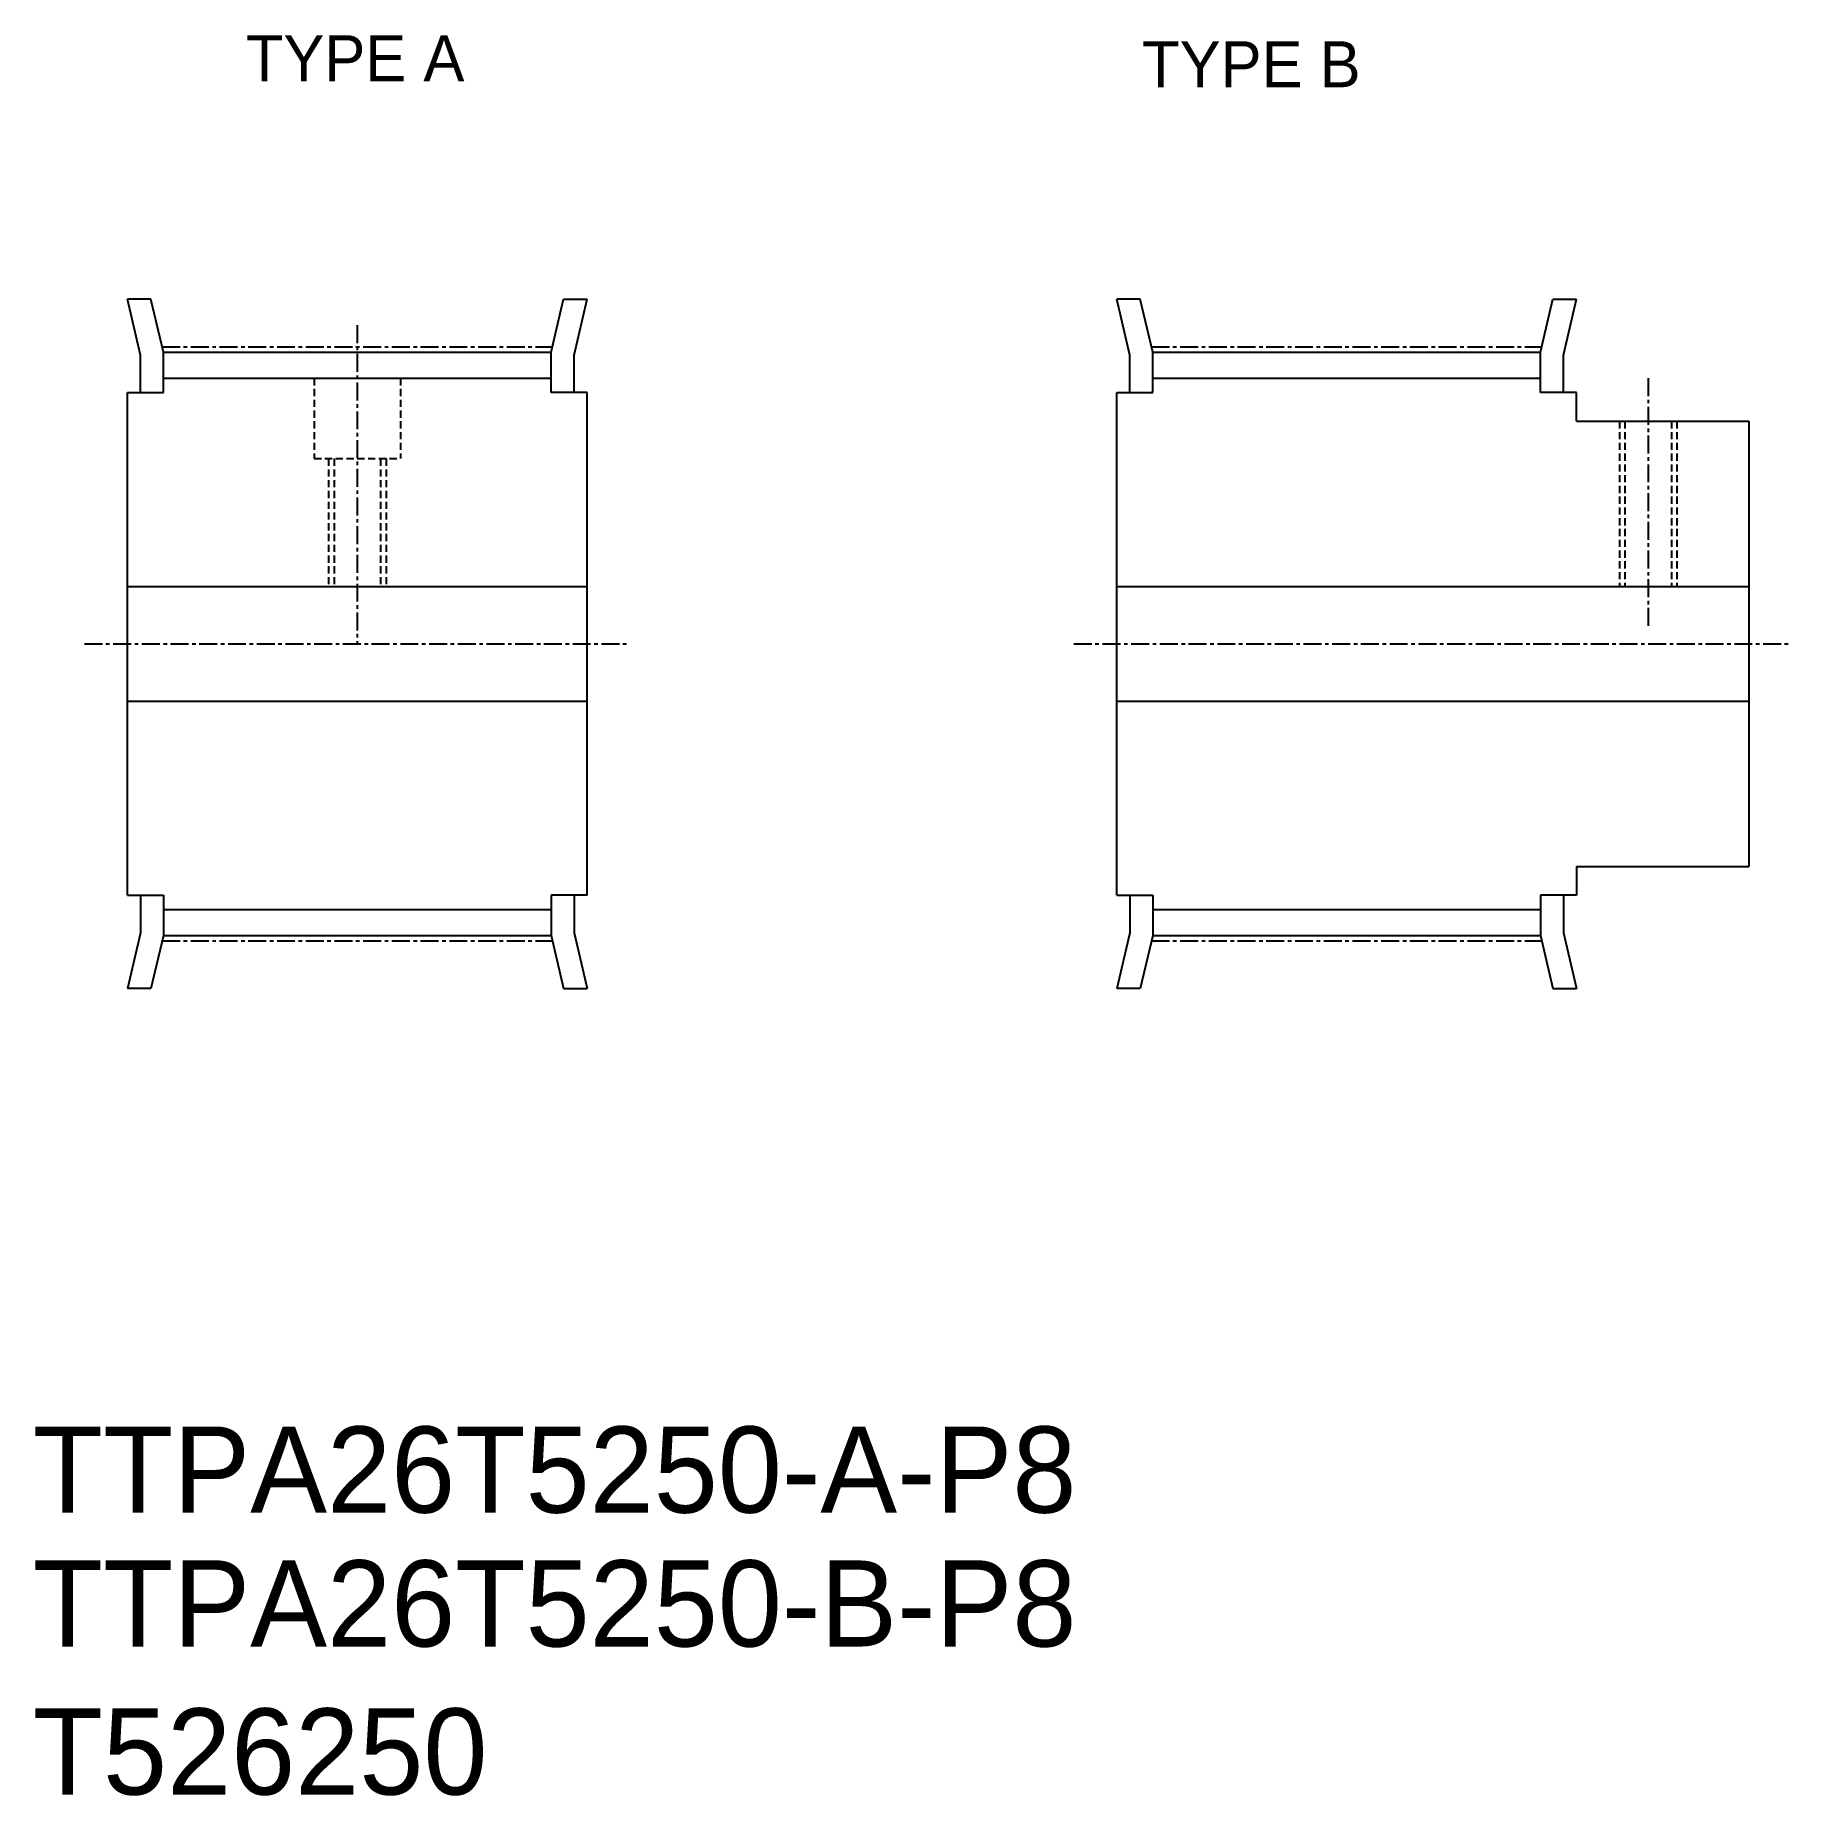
# Model space of a CAD drawing. Extents: x -286 to -163, y -61 to 62.
import ezdxf

# ---------------------------------------------------------------- set-up
doc = ezdxf.new("R2010")
doc.units = 0
doc.linetypes.add('CENTER', pattern=[2, 1.25, -0.25, 0.25, -0.25])
doc.linetypes.add('DASHED', pattern=[0.75, 0.5, -0.25])
doc.layers.get('0').update_dxf_attribs({"linetype": 'CONTINUOUS'})
doc.layers.add('CENTER', color=1, linetype='CENTER')

msp = doc.modelspace()

# ---------------------------------------------------------------- linework, layer by layer
at = {"color": 7, "linetype": 'CONTINUOUS'}
for p, q in [((-277.75, 43.32), (-279.39, 43.32)), ((-278.48, 39.43), (-279.39, 43.32)), ((-276.88, 39.62), (-277.75, 43.32)), ((-249.88, 39.62), (-249.01, 43.32)), ((-249.01, 43.32), (-247.37, 43.32)), ((-248.28, 39.43), (-247.37, 43.32)), ((-208.86, 43.32), (-210.5, 43.32)), ((-209.59, 39.43), (-210.5, 43.32)), ((-207.99, 39.62), (-208.86, 43.32)), ((-180.99, 39.62), (-180.12, 43.32)), ((-180.12, 43.32), (-178.48, 43.32)), ((-179.39, 39.43), (-178.48, 43.32)), ((-278.48, 36.82), (-278.48, 39.43)), ((-276.88, 39.62), (-249.88, 39.62)), ((-276.88, 36.82), (-276.88, 39.62)), ((-249.88, 36.82), (-249.88, 39.62)), ((-248.28, 36.82), (-248.28, 39.43)), ((-209.59, 36.82), (-209.59, 39.43)), ((-207.99, 39.62), (-180.99, 39.62)), ((-207.99, 36.82), (-207.99, 39.62)), ((-180.99, 36.82), (-180.99, 39.62)), ((-179.39, 36.82), (-179.39, 39.43)), ((-279.38, 1.82), (-279.38, 36.82)), ((-279.38, 36.82), (-276.88, 36.82)), ((-276.88, 37.82), (-249.88, 37.82)), ((-247.38, 36.82), (-249.88, 36.82)), ((-247.38, 1.82), (-247.38, 36.82)), ((-210.49, 1.82), (-210.49, 36.82)), ((-210.49, 36.82), (-207.99, 36.82)), ((-207.99, 37.82), (-180.99, 37.82)), ((-178.49, 36.82), (-180.99, 36.82)), ((-178.49, 34.82), (-178.49, 36.82)), ((-178.49, 34.82), (-166.49, 34.82)), ((-166.49, 34.82), (-166.49, 3.82)), ((-279.38, 23.32), (-247.38, 23.32)), ((-210.49, 23.32), (-166.49, 23.32)), ((-279.38, 15.32), (-247.38, 15.32)), ((-210.49, 15.32), (-166.49, 15.32)), ((-178.49, 3.82), (-166.49, 3.82)), ((-178.49, 3.82), (-178.49, 1.82)), ((-279.38, 1.82), (-276.88, 1.82)), ((-278.48, 1.82), (-278.48, -0.8)), ((-276.88, 1.82), (-276.88, -0.98)), ((-247.38, 1.82), (-249.88, 1.82)), ((-249.88, 1.82), (-249.88, -0.98)), ((-248.28, 1.82), (-248.28, -0.8)), ((-210.49, 1.82), (-207.99, 1.82)), ((-209.59, 1.82), (-209.59, -0.8)), ((-207.99, 1.82), (-207.99, -0.98)), ((-178.49, 1.82), (-180.99, 1.82)), ((-180.99, 1.82), (-180.99, -0.98)), ((-179.39, 1.82), (-179.39, -0.8)), ((-276.88, 0.82), (-249.88, 0.82)), ((-207.99, 0.82), (-180.99, 0.82)), ((-278.48, -0.8), (-279.39, -4.68)), ((-276.88, -0.98), (-277.75, -4.68)), ((-276.88, -0.98), (-249.88, -0.98)), ((-249.88, -0.98), (-249.01, -4.68)), ((-248.28, -0.8), (-247.37, -4.68)), ((-209.59, -0.8), (-210.5, -4.68)), ((-207.99, -0.98), (-208.86, -4.68)), ((-207.99, -0.98), (-180.99, -0.98)), ((-180.99, -0.98), (-180.12, -4.68)), ((-179.39, -0.8), (-178.48, -4.68)), ((-277.75, -4.68), (-279.39, -4.68)), ((-249.01, -4.68), (-247.37, -4.68)), ((-208.86, -4.68), (-210.5, -4.68)), ((-180.12, -4.68), (-178.48, -4.68))]:
    msp.add_line(p, q, dxfattribs=at)
at = {"color": 3, "linetype": 'DASHED'}
for p, q in [((-266.38, 37.82), (-266.38, 32.22)), ((-260.38, 37.82), (-260.38, 32.22)), ((-175.49, 34.82), (-175.49, 23.32)), ((-175.11, 34.82), (-175.11, 23.32)), ((-171.87, 34.82), (-171.87, 23.32)), ((-171.49, 34.82), (-171.49, 23.32)), ((-266.38, 32.22), (-260.38, 32.22)), ((-265.38, 32.22), (-265.38, 23.32)), ((-265, 32.22), (-265, 23.32)), ((-261.76, 32.22), (-261.76, 23.32)), ((-261.38, 32.22), (-261.38, 23.32))]:
    msp.add_line(p, q, dxfattribs=at)
at = {"layer": 'CENTER', "color": 1, "linetype": 'CENTER'}
for p, q in [((-263.38, 41.51), (-263.38, 19.32)), ((-276.97, 40.01), (-249.79, 40.01)), ((-208.08, 40.01), (-180.9, 40.01)), ((-173.49, 37.82), (-173.49, 20.32)), ((-282.38, 19.32), (-244.38, 19.32)), ((-213.49, 19.32), (-163.49, 19.32)), ((-276.97, -1.37), (-249.79, -1.37)), ((-208.08, -1.37), (-180.9, -1.37))]:
    msp.add_line(p, q, dxfattribs=at)

# ---------------------------------------------------------------- texts
at = {"color": 7, "linetype": 'CONTINUOUS'}
for s, height, p in [('TYPE A', 3.2, (-271.14, 58.5)), ('TYPE B', 3.2, (-208.73, 58.08)), ('TTPA26T5250-A-P8', 6, (-285.99, -41.18)), ('TTPA26T5250-B-P8', 6, (-285.99, -50.5)), ('T526250', 6, (-285.99, -60.81))]:
    msp.add_text(s, height=height, dxfattribs=at).set_placement(p)

doc.saveas('drawing.dxf')
